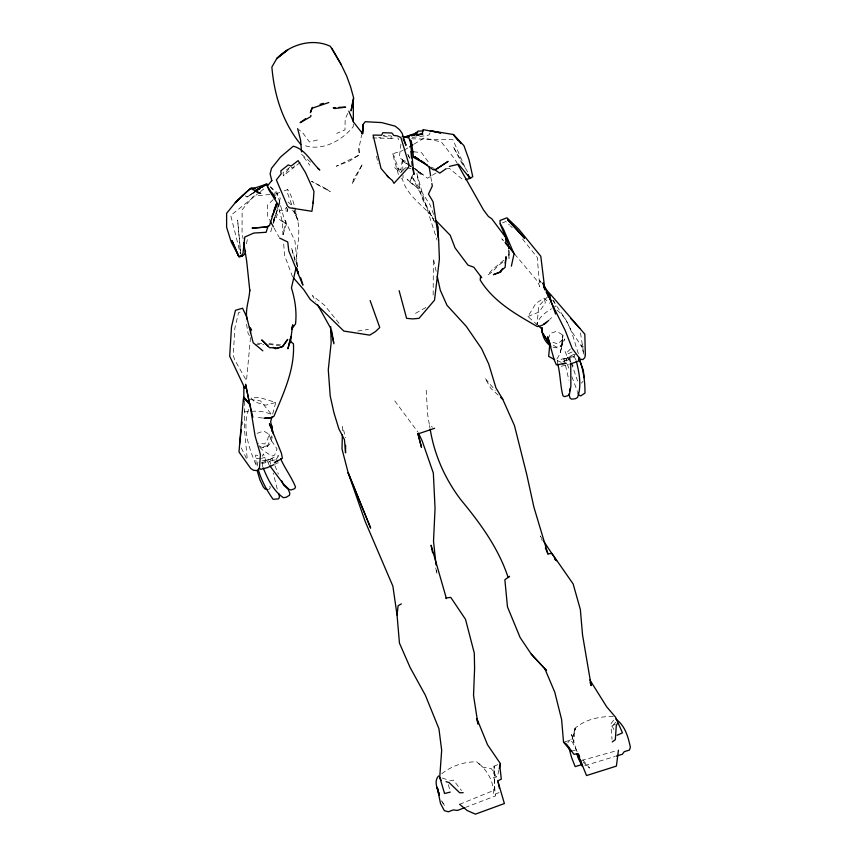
<?xml version="1.0" encoding="UTF-8"?>
<svg xmlns="http://www.w3.org/2000/svg" width="857" height="857" viewBox="0 0 857 857"><rect width="100%" height="100%" fill="white"/><g stroke="black" fill="none" stroke-linecap="round" stroke-linejoin="round"><path stroke-width="0.64" stroke-dasharray="4.29 3.21" d="M509.037 250.512L509.004 258.45L508.726 249.708M244.706 401.172L244.449 429.025L247.266 459.202L245.884 459.416M508.919 256.05L508.972 251.155M257.807 455.474L255.579 455.099L256.329 466.819M353.288 124.319L353.234 126.697C341.611 140.902 321.782 151.893 303.346 145.122M342.479 430.589L342.575 426.636L345.714 437.659M250.501 337.615L246.505 380.744L235 360.411L233.233 355.494L234.882 328.07L238.557 312.591L241.985 311.637M284.278 190.811L287.673 189.558L287.416 192.846L293.073 208.337M296.276 264.149C296.168 246.752 303.228 227.405 294.133 211.218L298.236 221.052L295.504 214.925L296.565 214.55C294.54 206.044 292.483 196.831 287.673 189.558M613.194 716.441C599.589 716.431 585.652 719.141 575.058 728.246L573.729 742.408L571.555 734.567L576.332 750.079M556.846 359.008C561.967 352.173 562.192 343.293 562.92 335.141L561.678 344.728L562.92 335.141L556.622 331.284L550.269 333.416L548.759 337.744M552.722 300.196L565.727 319.565L571.351 330.941L580.971 345.51L582.16 344.846L581.914 347.16L583.874 354.627L580.2 331.016M400.926 144.083L399.341 157.302L408.864 165.144M287.845 208.605L287.406 211.197L284.417 210.704L286.259 207.587M257.154 466.037L257.914 461.955M358.89 148.615L359.308 154.967L336.33 166.215L349.602 160.987L359.308 154.967L358.89 148.615L361.665 134.753M246.452 243.838L247.641 238M248.584 409.378C241.77 428.8 249.344 449.336 257.046 467.311M272.226 436.824L270.973 442.726L267.138 446.754L263.024 447.718L259.339 446.379M257.186 433.31L263.688 431.05L268.894 434.06L267.823 438.945L264.727 443.98L258.193 443.208M498.956 769.865L497.51 776.11L493.632 778.188L494.093 766.169L498.303 764.465M575.058 728.246L571.726 740.469L575.326 728.611L573.119 736.142L567.87 742.665M271.83 227.769L270.844 231.604L268.38 231.861M273.126 222.659L275.086 215M272.687 414.049L275.729 402.458L259.596 397.509L250.962 397.927L254.55 401.869L265.531 405.19L275.729 402.458M273.319 221.213L275.001 214.893M273.522 223.495L280.26 198.203L270.566 187.233M279.918 202.927L273.222 222.584L279.157 202.659L277.7 204.769M412.656 174.796L409.817 182.134L418.312 188.551L407.118 179.263L409.817 182.134L411.96 176.596L430.45 205.594L433.888 215.236M271.84 435.827L267.138 446.754L268.209 445.233L262.488 447.343L259.071 445.822M347.781 113.413L345.189 119.027L344.975 129.878L336.694 133.413M568.823 368.135L565.952 360.904L567.613 357.348L574.426 354.155M430.096 132.899L429.025 134.924L426.432 135.631L410.171 137.741M262.253 456.245L263.474 453.921L265.799 460.712L265.895 465.737M537.478 324.996L527.955 316.522L535.871 303.378L544.056 298.065L549.594 303.282M575.476 353.759L573.194 357.562L565.952 360.904M294.572 165.862L293.148 167.951L283.356 175.856L283.046 172.728L290.309 166.869L283.356 175.856M275.879 459.748L278.836 455.549L280.014 457.584M613.601 720.159L610.87 723.919L613.976 729.586M268.648 489.754L270.255 487.879L269.859 485.93M581.357 383.218L582.964 381.365M548.126 296.254L538.699 306.056L537.05 324.503C538.699 317.133 545.395 312.451 551.49 308.766M613.355 724.776L615.883 722.162M570.398 348.97L567.045 352.398L564.967 351.199L567.698 357.851L570.441 361.975M403.529 169.804L400.787 172.557L394.359 167.447L402.651 170.414L406.218 167.329M562.492 339.533L557.982 344.064L552.347 342.007L550.365 340.422M273.222 199.606L267.438 205.112L267.77 216.725L269.634 220.088M549.68 319.49L551.597 317.69M503.798 260.228L492.507 269.43L487.665 275.001C493.793 271.862 497.285 264.942 503.691 261.942M259.467 192.429L230.737 215.439L240.389 253.886M260.485 191.604L265.616 187.49M300.164 162.519L293.148 167.951L291.251 167.233M262.66 466.701L262.092 462.737L264.931 460.605L272.001 458.516L272.954 460.948M572.144 351.938L566.359 354.584M441.784 773.753C451.714 765.837 463.98 761.734 476.674 761.766L482.395 767.058L491.404 768.718L495.346 774.803L498.153 782.216M254.272 192.268L247.009 196.939L245.284 195.867M570.73 361.9L569.659 358.012L562.653 361.933M253.415 192.729L247.009 196.939L254.593 192.536M552.583 308.081L555.882 306.056L555.979 304.61L553.451 300.411M436.084 172.953L427.482 178.235L414.884 168.379M404.129 150.189L408.5 147.522M413.963 144.18L423.797 138.181L441.28 141.887L455.217 159.713L457.113 163.216M268.991 464.708L267.427 460.991L273.758 457.317L278.836 455.549M415.538 313.351L426.54 307.127M272.001 458.516L262.092 462.737M615.39 724.283L610.987 726.447L612.037 739.323M275.022 464.173L278.354 462.662M527.955 316.522L539.257 311.927L545.341 302.8L544.056 298.065M459.641 804.316L494.789 790.015L494.093 766.169L494.789 790.015L495.7 795.864L466.133 807.144M502.47 222.895L505.855 221.524L509.497 225.027M499.053 792.596L493.375 794.793C494.382 781.788 486.851 769.404 476.674 761.766M564.881 362.865L563.777 359.104L571.126 356.276L574.051 356.448L576.022 359.94M574.051 356.448L563.777 359.104M276.329 193.736L279.736 192.482M261.481 458.452L265.027 457.252M401.205 178.888L402.287 178.545C406.432 195.642 423.529 205.594 434.124 218.685M270.651 464.258L270.148 461.698L262.874 463.283L259.157 462.287M398.409 174.496L392.57 153.821L402.972 150.553M584.806 765.601L614.865 756.527M446.711 168.925L449.186 168.24L462.437 179.317M564.602 741.808L569.98 740.319L572.422 742.055L577.468 752.435M581.389 760.513L617.147 750.571M557.789 364.161L557.264 360.69L562.888 358.804L569.659 358.012M317.422 139.991L309.463 141.983L303.164 133.349L298.568 129.386M274.754 460.027L267.427 460.991M561.217 366.293L568.716 364.482M449.743 780.888L453.439 780.116L461.559 790.593M261.974 460.884L265.788 460.188L270.148 461.698M572.015 750.914L575.293 750.368M357.83 331.038L368.403 329.409M269.955 194.432L253.404 196.232L242.124 209.74L242.06 232.333L243.109 238.899M255.3 344.889L263.827 344.343M260.303 458.516L256.746 458.72L255.579 455.099M372.431 137.902L393.106 138.459L391.071 135.931L383.379 135.642M411.531 138.78L452.957 139.734L465.63 168.797M257.379 343.218L262.563 343.389M269.055 343.614L280.571 344.91M282.821 210.319L280.4 210.19L275.879 217.153L286.388 224.191L283.014 234.647L283.196 237.228M258.343 417.605L262.799 418.012M268.777 344.418L279.521 345.617M413.577 151.785L421.515 152.61L428.361 162.005L428.779 164.533M250.276 399.533L260.442 400.862L271.894 414.852C263.752 410.428 254.154 410.814 245.241 411.896L244.181 410.835M553.033 347.171L557.339 347.878L560.981 346.196L564.817 338.965L560.981 346.196L561.346 345.521L556.193 347.117L549.412 342.35M412.431 167.276L423.09 174.785L420.937 174.378L415.902 170.532M405.661 161.17L402.833 160.516L407.096 163.526M383.325 135.92L393.106 138.459M407.407 167.693L410.985 168.797M442.223 778.07L447.225 779.677M378.73 137.184L380.99 138.031M557.264 360.69L561.56 362.425M430.985 167.019L433.996 168.368M426.197 390.203L427.611 414.22L429.518 425.511L432.56 427.172M402.608 161.127L406.914 164.008M407.996 164.726L411.231 166.879M415.538 169.75L423.09 174.785M408.168 164.276L411.36 166.526M296.565 214.55L294.101 211.058M282.103 220.838L286.388 224.191L285.67 220.645L283.014 234.647L282.103 220.838L278.471 206.869M270.244 186.665L277.057 192.525L284.074 218.621L294.915 240.753L297.604 266.388M288.038 202.006L292.933 206.301M310.523 162.219L301.739 154.464L309.859 165.315M498.131 395.056L490.74 388.253L484.955 378.119L495.207 390.321M583.21 762.194L589.605 768.086L581.614 758.466M556.986 310.223C570.816 320.647 573.258 339.501 578.807 354.937M510.408 225.905L512.218 227.651M259.832 447.204L262.188 449.721L270.362 455.206L272.247 455.978L274.615 455.11L277.068 448.907L271.39 440.637L268.894 434.06M514.639 254.09L537.703 281.535L539.749 286.624L537.243 257.432L522.566 239.007M339.061 323.314L324.396 305.113L312.451 295.547L315.655 301.278M541.26 282.714L539.706 280.646L541.099 282.639M394.798 400.905L417.884 432.024M292.548 210.201L295.611 214.432L294.08 209.783M392.57 153.821L394.016 155.91L400.048 173.778M274.058 193.35L275.504 195.45M571.126 363.004L573.183 366.1M542.352 539.171L540.21 535.946L542.277 540.746M249.408 335.537L248.102 333.459L245.98 320.979M442.169 801.809L444.783 805.966L441.409 800.738M467.633 171.946L453.192 146.654L463.069 165.519M580.971 345.51L581.914 347.16L583.231 346.881L582.16 344.846M274.004 227.951L278.996 236.939M434.681 222.124L421.644 197.571L416.813 173.393L424.933 202.263L437.091 240.099M407.943 154.699L410.289 159.316L407.889 154.528M411.96 176.596L434.831 222.134M241.299 447.89L247.052 459.855M571.844 376.652L577.5 391.66M274.915 465.747L278.364 474.082M571.373 363.079L577.618 381.076M292.58 276.897L284.524 255.311L283.581 242.392M397.894 137.816L398.569 139.766M277.218 489.026L273.19 472.946M297.433 266.827L291.455 247.737L295.097 261.535M401.505 171.893L400.872 169.525L402.619 158.191L402.886 169.965M565.502 365.382L568.909 380.197M448.425 784.648L449.936 790.861M436.149 271.283L433.406 258.664L433.128 296.426M376.512 156.092L378.076 163.655M435.731 567.987L437.027 574.308L436.609 570.323M286.667 207.362L287.406 211.197L286.677 207.276M429.518 425.511L429.946 427.911M430.846 177.185L431.682 182.241M240.785 253.854L237.635 220.088L240.549 253.533M403.004 175.203L403.058 177.817M562.235 344.182L560.264 352.334L562.235 344.182M353.48 179.381L352.173 184.287L362.607 163.912L353.48 179.381M326.131 188.701L311.52 181.32L330.256 191.754L326.131 188.701M503.455 240.646L501.816 238.814L503.466 240.667"/><path stroke-width="1.29" d="M438.163 237.507L438.184 227.287L436.031 221.267M250.576 332.87L250.587 328.038M345.628 445.265L345.542 452.871L344.46 439.63L338.869 428.854L333.951 412.817L330.213 396.041L328.285 369.753L331.134 342.918L330.727 326.603M548.983 295.365L549.026 293.083L543.584 285.82M243.87 386.636L243.806 400.862M353.341 121.951L353.33 98.512L351.059 110.874L353.727 98.255L350.577 86.782L346.624 75.866L340.957 64.179L330.32 46.299C312.451 37.869 289.955 44.393 276.832 58.565L287.813 49.845L276.897 58.33L271.873 67.039C274.197 95.095 282.746 122.626 300.828 144.554M342.372 434.542L342.018 449.057L348.199 472.871L365.189 521.485L392.881 586.145L397.059 615.058L399.448 643.104L410.117 667.507L425.361 695.231L438.923 728.686L441.676 750.303L439.727 777.267L444.569 793.507L450.236 792.104M348.81 111.164L353.598 122.176L362.629 133.724L363.154 124.415L365.232 121.705L381.676 122.583L395.259 126.183L399.555 129.696L402.126 133.274L406.004 145.336L403.144 138.641M362.629 133.724L363.154 124.415M245.488 250.373L245.316 253.297L243.517 255.268L241.031 256.457L238.664 256.479L232.011 240.678L238.985 256.682L242.22 256.136L238.985 256.682L231.229 241.974L226.612 227.234L226.623 213.307L235.268 202.68L246.323 192.064L251.69 187.769L254.829 188.433M290.587 342.875L290.994 336.458L287.92 348.788L291.219 335.869L292.751 324.814L291.883 328.135M409.068 136.991L409.164 135.577L422.651 134.013L422.147 134.645L423.004 129.6L440.712 132.953L431.167 130.875L430.268 131.314M313.148 203.205L313.951 191.293L305.424 172.482L298.118 160.634L291.101 166.054L288.252 164.93L280.807 170.832L281.171 173.842L276.361 179.916L287.47 205.991L289.387 207.78L311.927 211.304L313.437 200.667M295.965 268.059L291.434 287.984C295.087 299.522 296.865 311.798 295.536 323.882L291.594 329.238M249.741 289.612C249.526 299.607 244.941 309.045 246.966 319.179M480.584 275.804L480.231 280.089C493.461 301.664 516.043 314.369 537.307 326.538C541.828 326.324 545.577 323.4 548.726 320.389M239.574 444.301L241.192 429.914M241.781 424.686L242.081 422.062M397.059 615.058L398.109 605.749L401.365 603.885M310.898 115.331L310.737 116.648L300.132 122.68L305.628 118.695M505.18 263.11L506.037 256.693L505.127 267.341L500.424 271.412L502.63 268.541M549.83 343.936L548.662 356.383L554.693 359.694M432.624 552.808L431.071 545.213L446.433 598.593L445.865 598.025L450.761 597.372L465.501 619.311L474.296 653.12L474.596 668.439L473.535 695.413L477.96 724.079L476.899 718.702L487.547 744.808L500.402 763.619L499.931 766.876L501.302 779.109L497.767 780.866L504.387 803.545L475.41 814.15L467.29 810.593L459.641 804.316M618.422 750.218L616.397 766.115L586.531 775.553L577.618 753.657L573.976 754.342L566.509 744.187L563.52 742.108L561.614 719.569L554.768 692.177L544.87 668.792L531.297 654.17L520.113 637.512L507.473 606.885L504.869 579.728L509.561 576.322L508.147 577.564C498.624 548.266 480.188 523.166 460.755 499.663C444.987 478.87 434.37 454.906 430.171 429.111M361.911 133.499L362.929 128.464M569.519 391.242L570.034 388.671M511.372 266.163L514.039 253.833L503.455 229.215L500.199 223.806L500.006 220.474L506.958 217.796L518.656 229.076L540.799 256.264L544.891 289.709L543.884 286.624M555.604 314.091L551.158 301.396L542.92 282.917L544.891 289.709M499.245 768.611L500.402 763.619M579.546 357.433L578.636 361.033L569.969 364.171M272.001 416.62L270.651 421.773L273.233 433.674M268.123 225.927L266.109 232.301L253.822 233.04L244.791 237.025L242.96 253.64L240.774 256.104M312.302 107.318L310.384 112.663L312.098 108.228L328.82 102.529M273.619 211.154L276.479 203.848L269.462 225.627L267.138 226.966L252.065 228.166L266.913 226.88M271.915 216.371L277.614 203.752L268.605 189.472L267.92 187.169M617.597 723.201L616.279 725.697L615.326 739.72L612.252 741.894M438.505 775.96C433.567 781.595 437.606 789.008 439.384 795.05M282.66 346.464L287.663 339.426L282.424 346.849L275.311 348.681L281.439 346.828M271.83 180.441L267.363 186.183L275.376 198.631L271.712 192.514M243.549 194.796L235.268 202.68L250.469 188.39L260.732 193.478L255.45 191.443M414.756 134.056L418.141 131.057L423.069 131.014M546.541 322.221L543.809 324.332L545.331 323.175M277.582 460.466L274.326 462.759L282.414 458.227L281.385 453.149L269.441 423.765L271.026 427.814M446.143 168.668L439.727 173.157L434.263 169.322M261.878 187.201L266.216 184.309L267.405 185.123M257.678 189.922L259.821 188.519M261.953 187.115L266.216 184.309L254.475 191.068M435.988 169.268L448.093 161.373L436.052 169.407L433.267 169.815L414.734 156.735L419.073 159.477M409.592 146.858L412.87 144.854M414.863 134.228L417.734 132.492L403.615 137.474M271.733 417.616L266.495 418.173L271.733 417.616L273.961 416.266C283.571 393.063 294.904 369.517 293.426 343.732L289.634 340.861M260.421 188.39L254.572 191.132L265.456 184.534L266.281 185.648M273.919 464.676L267.277 467.676L260.828 469.315L258.932 468.308M617.094 735.252L622.471 732.896L615.647 717.33L606.735 706.864L589.884 679.976M464.901 807.605L457.499 810.433L453.267 809.919L448.361 811.783L444.333 810.668L440.498 803.438L437.359 788.044L439.105 794.343M434.595 428.286L418.034 433.921L421.515 447.408L417.83 433.599M616.119 756.142L622.386 754.256L624.239 751.664L629.381 750.1L630.388 747.272C628.127 736.795 625.074 725.547 615.808 719.055M262.853 350.834L253.158 342.714L246.623 316.726L242.552 308.209L235.45 310.298L231.497 326.913L229.687 356.212L244.941 388.478M582.364 764.476L575.165 766.608L571.49 757.224L568.791 747.304M319.993 104.318L323.335 103.343M449.347 166.419L458.527 164.201L468.811 176.692L470.911 177.699M417.713 135.095L422.651 134.013L416.395 134.988M406.379 136.552L408.885 136.167M411.381 135.77L413.888 135.385M545.373 547.944L547.944 553.943L551.865 553.365L573.14 583.928L580.35 609.509L582.546 634.962L591.18 685.621L590.023 682.247M465.576 179.616L469.85 178.492L472.764 176.713L469.068 159.916L463.948 145.701L453.289 134.495L431.167 130.875M562.331 363.614L566.177 363.325L556.386 364.878L554.297 360.165L547.709 336.747L550.43 345.842L542.342 332.73L541.956 327.61M335.548 107.564L333.234 107.725L334.476 108.56L345.617 107.179L339.018 107.318M463.187 792.682L459.673 792.746L449.175 782.634L446.047 781.648M265.113 418.109L268.691 418.077L263.913 418.12M254.893 188.647L252.944 188.647L266.838 184.073L267.738 184.437M413.577 151.785L410.942 151.507L411.489 157.859M267.459 489.518L265.059 489.036L263.345 487.022L260.014 480.156L257.282 470.975M402.179 136.402L408.918 137.945L410.407 142.069L413.995 174.507L412.688 168.058M273.19 347.428L275.643 347.996L269.473 347.631L261.728 339.929L268.273 346.282M279.618 238.064L287.748 242.006L288.777 250.908L302.896 285.145L300.786 277.925M427.504 165.101L413.567 157.431L411.317 140.848L409.539 139.766M421.237 160.848L424.494 162.905M554.661 559.203L556.579 560.714L543.767 541.324M550.976 346.228C545.406 342.618 541.86 335.912 542.235 329.238L538.421 325.853M388.703 177.463L392.335 180.452L393.995 183.334L408.693 167.126L409.003 164.576L400.872 137.506L397.209 135.867L393.802 135.47L391.885 132.985L382.8 132.717L381.654 135.202L373.106 135.085L381.022 168.443L388.703 177.463L386.914 175.642M317.947 168.454L319.8 170.007C311.262 162.284 305.285 149.15 293.298 146.215L280.496 157.067L271.498 168.347L270.116 173.8L271.83 180.816M500.906 397.605L502.759 399.308L514.489 425.672L526.787 474.66L533.9 507.13L547.944 553.943M435.913 220.528L450.214 235.268L455.067 247.898L467.986 265.124L473.782 267.17L481.752 277.743M544.87 668.792L546.541 670.538L531.297 654.17M247.009 400.83L248.819 402.779M570.773 318.515L579.793 328.392M249.773 403.786L243.667 397.123L249.666 404.118L252.869 417.241M505.105 242.52L514.639 254.09M510.044 248.091L505.909 243.409L505.791 237.528L491.725 218.728L488.426 216.5L483.509 209.965L457.745 164.383M293.437 277.882L303.764 289.677L310.352 299.575L317.808 305.606L343.807 331.059L369.731 335.141L375.484 331.584L379.747 327.503L370.128 300.561M501.12 397.359L502.759 399.308L495.989 388.007L488.704 363.979L481.602 348.649L466.219 326.292L446.968 305.263L440.273 290.212L437.252 276.329M458.313 140.537L453.289 134.495L461.034 143.569M579.214 755.585L577.618 753.657L579.503 757.085M249.333 327.267L251.626 330.041M563.52 742.108L570.923 751.096M269.741 465.694L283.549 484.151L289.216 489.465L291.144 489.947L294.787 488.608L295.504 486.98C291.637 477.135 284.803 468.458 280.603 458.602M547.762 340.679L542.342 332.73L542.32 328.102M272.451 193.586L275.151 197.774M581.667 763.373L576.729 754.106M550.29 295.172L549.026 293.083L551.158 301.396L546.145 292.044M331.905 48.281L340.957 64.179M317.572 304.717L330.352 327.663L333.919 343.786M270.255 221.213L273.383 226.826M578.711 358.183L583.263 370.02L584.195 377.701M467.997 174.957L469.85 178.492L468.265 174.86M578.582 754.738L579.707 757.052M582.299 766.362L578.175 757.856L577.254 753.967M418.42 433.117L422.115 440.755L433.342 473.075L435.056 508.426L433.513 541.088L436.042 565.009M281.525 480.67L283.624 485.062L288.273 489.454L289.848 493.321L289.473 495.25L286.281 497.231L283.367 497.692C273.137 490.707 267.738 478.956 263.163 467.847M439.727 777.267L441.141 780.47M500.199 223.806L508.565 244.716L508.683 248.466M577.897 392.763L578.679 394.959L580.703 395.934L584.988 393.063C585.085 381.076 583.242 368.949 578.914 357.755M258.3 469.668C261.364 480.327 266.688 490.3 273.115 499.32L278.632 498.849L279.489 496.899L278.643 493.482M438.184 790.99L437.038 787.24L439.127 794.568M399.126 290.673L406.604 318.354L412.731 318.9L419.009 318.354L434.531 300.143L439.405 258.996L438.613 238.899L433.064 201.749L428.479 194.057L432.303 186.044L431.885 183.516M296.747 267.812L298.407 274.079L298.14 271.519M297.647 128.604L300.614 140.227L301.535 151.882M576.3 361.151C579.3 372.913 581.807 385.725 577.532 397.466L575.411 398.719L571.523 399.158L569.916 397.894L569.005 393.802M498.153 782.216L499.427 788.429M331.616 330.609L333.694 342.468M557.789 364.161C560.467 374.573 560.221 385.618 562.974 395.848L564.72 396.641L567.923 395.655L569.541 393.963L570.869 386.261L570.741 363.143M429.186 167.061L430.643 175.921M243.742 242.842L246.698 261.214L249.837 290.973M411.821 161.662L412.163 165.476M271.658 428.629L271.498 425.008L272.226 430.975M272.215 428.629L272.14 431.039L272.215 428.629M260.453 454.596L259.414 468.479L257.4 470.504L253.79 470.375L250.801 468.543L239.007 451.971L243.377 398.58L244.738 398.526L250.019 404.804L255.129 436.095L260.453 454.596M585.331 354.562L584.87 357.573L582.878 359.608L580.189 359.179L572.165 348.392L565.202 330.459L551.105 302.221L549.112 294.819L550.226 294.026L584.828 334.144L585.331 354.562M500.745 271.873L493.525 274.626L500.745 271.873M510.001 222.252L507.655 219.713L524.559 238.278L510.001 222.252M370.556 527.891L348.199 472.871L370.556 527.891M247.03 391.199L245.552 384.225L249.666 404.118L247.03 391.199"/></g></svg>
